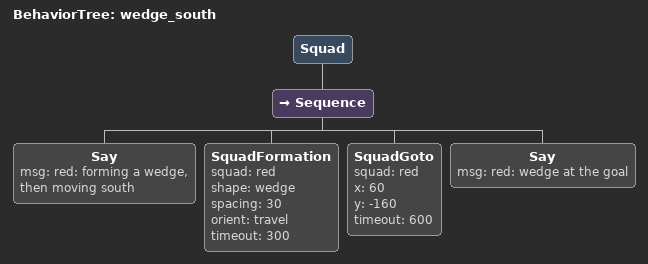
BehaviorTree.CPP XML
<root BTCPP_format="4" main_tree_to_execute="wedge_south">
  <BehaviorTree ID="wedge_south">
    <Squad>
      <Sequence>
        <Say msg="red: forming a wedge, then moving south"/>
        <SquadFormation squad="red" shape="wedge" spacing="30" orient="travel" timeout="300"/>
        <SquadGoto squad="red" x="60" y="-160" timeout="600"/>
        <Say msg="red: wedge at the goal"/>
      </Sequence>
    </Squad>
  </BehaviorTree>
</root>
